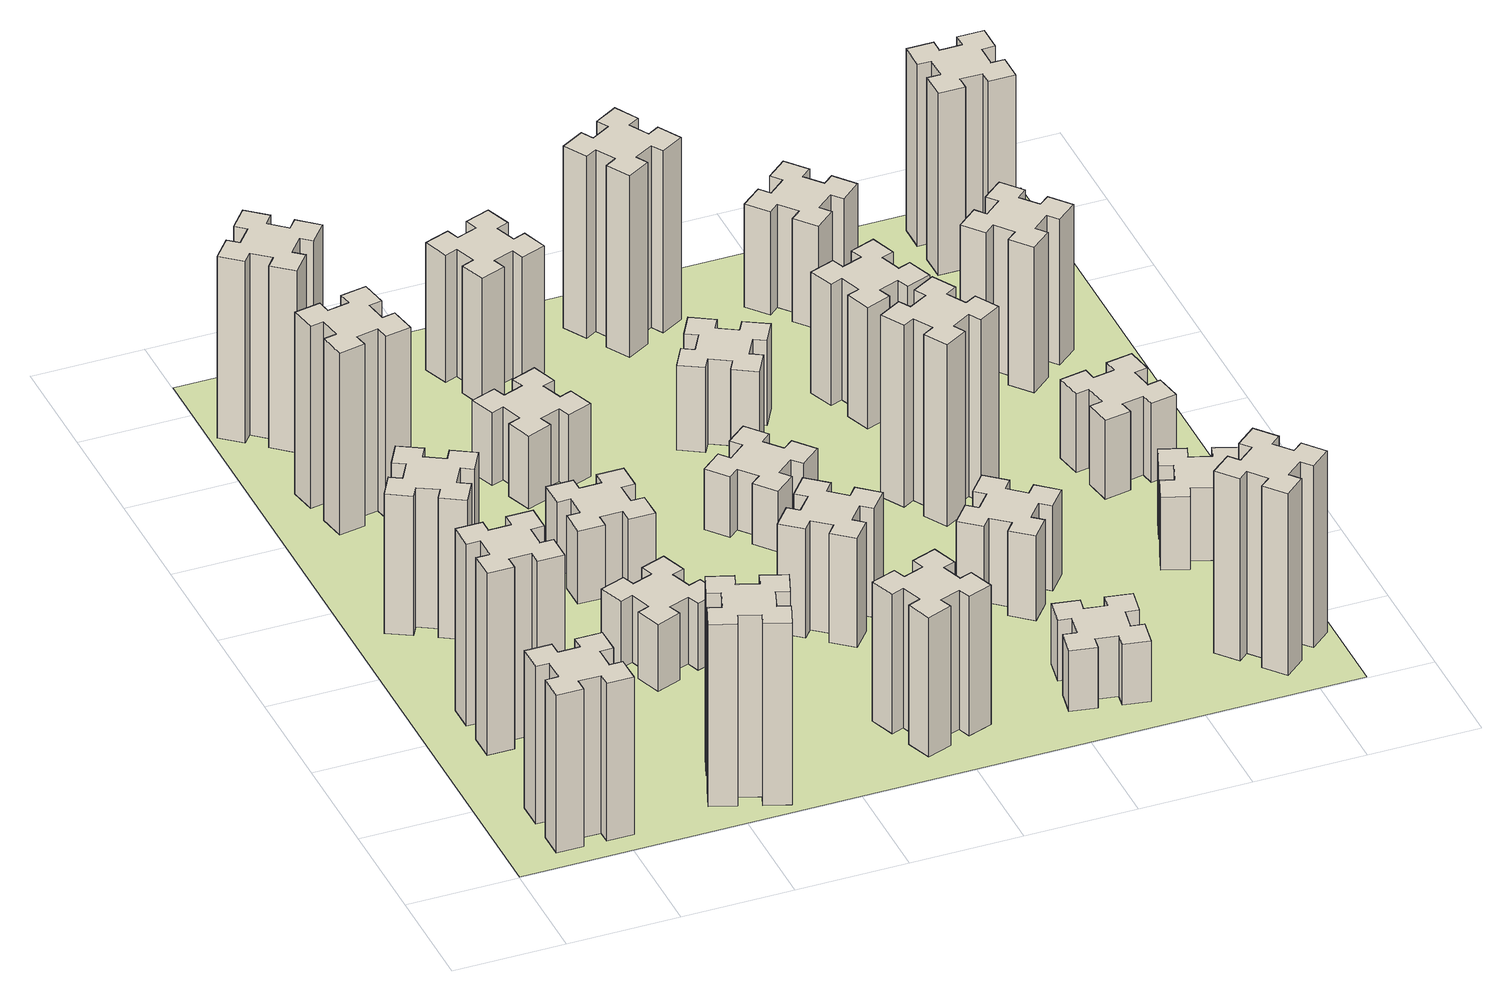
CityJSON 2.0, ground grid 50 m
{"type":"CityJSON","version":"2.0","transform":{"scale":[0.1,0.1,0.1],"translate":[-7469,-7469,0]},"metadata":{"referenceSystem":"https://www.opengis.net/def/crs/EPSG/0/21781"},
"CityObjects":{
"building1":{"type":"Building","attributes":{"class":"1000","function":"1000","usage":"1000","yearOfConstruction":2016,"roofType":"1000","measuredHeight":78,"storeysAboveGround":30,"storeysBelowGround":0},"geometry":[{"type":"Solid","lod":"1","boundaries":[[[[0,1,2,3,4,5,6,7,8,9,10,11,12,13,14,15,16,17,18,19]],[[17,16,20,21]],[[16,15,22,20]],[[15,14,23,22]],[[14,13,24,23]],[[13,12,25,24]],[[12,11,26,25]],[[11,10,27,26]],[[10,9,28,27]],[[9,8,29,28]],[[8,7,30,29]],[[7,6,31,30]],[[6,5,32,31]],[[5,4,33,32]],[[4,3,34,33]],[[3,2,35,34]],[[2,1,36,35]],[[1,0,37,36]],[[0,19,38,37]],[[19,18,39,38]],[[18,17,21,39]],[[24,25,26,27,28,29,30,31,32,33,34,35,36,37,38,39,21,20,22,23]]]]}]},
"building2":{"type":"Building","attributes":{"class":"1000","function":"1000","usage":"1000","yearOfConstruction":2016,"roofType":"1000","measuredHeight":90,"storeysAboveGround":30,"storeysBelowGround":0},"geometry":[{"type":"Solid","lod":"1","boundaries":[[[[40,41,42,43,44,45,46,47,48,49,50,51,52,53,54,55,56,57,58,59]],[[57,56,60,61]],[[56,55,62,60]],[[55,54,63,62]],[[54,53,64,63]],[[53,52,65,64]],[[52,51,66,65]],[[51,50,67,66]],[[50,49,68,67]],[[49,48,69,68]],[[48,47,70,69]],[[47,46,71,70]],[[46,45,72,71]],[[45,44,73,72]],[[44,43,74,73]],[[43,42,75,74]],[[42,41,76,75]],[[41,40,77,76]],[[40,59,78,77]],[[59,58,79,78]],[[58,57,61,79]],[[64,65,66,67,68,69,70,71,72,73,74,75,76,77,78,79,61,60,62,63]]]]}]},
"building3":{"type":"Building","attributes":{"class":"1000","function":"1000","usage":"1000","yearOfConstruction":2016,"roofType":"1000","measuredHeight":69,"storeysAboveGround":30,"storeysBelowGround":0},"geometry":[{"type":"Solid","lod":"1","boundaries":[[[[80,81,82,83,84,85,86,87,88,89,90,91,92,93,94,95,96,97,98,99]],[[97,96,100,101]],[[96,95,102,100]],[[95,94,103,102]],[[94,93,104,103]],[[93,92,105,104]],[[92,91,106,105]],[[91,90,107,106]],[[90,89,108,107]],[[89,88,109,108]],[[88,87,110,109]],[[87,86,111,110]],[[86,85,112,111]],[[85,84,113,112]],[[84,83,114,113]],[[83,82,115,114]],[[82,81,116,115]],[[81,80,117,116]],[[80,99,118,117]],[[99,98,119,118]],[[98,97,101,119]],[[104,105,106,107,108,109,110,111,112,113,114,115,116,117,118,119,101,100,102,103]]]]}]},
"building4":{"type":"Building","attributes":{"class":"1000","function":"1000","usage":"1000","yearOfConstruction":2016,"roofType":"1000","measuredHeight":90,"storeysAboveGround":30,"storeysBelowGround":0},"geometry":[{"type":"Solid","lod":"1","boundaries":[[[[120,121,122,123,124,125,126,127,128,129,130,131,132,133,134,135,136,137,138,139]],[[137,136,140,141]],[[136,135,142,140]],[[135,134,143,142]],[[134,133,144,143]],[[133,132,145,144]],[[132,131,146,145]],[[131,130,147,146]],[[130,129,148,147]],[[129,128,149,148]],[[128,127,150,149]],[[127,126,151,150]],[[126,125,152,151]],[[125,124,153,152]],[[124,123,154,153]],[[123,122,155,154]],[[122,121,156,155]],[[121,120,157,156]],[[120,139,158,157]],[[139,138,159,158]],[[138,137,141,159]],[[144,145,146,147,148,149,150,151,152,153,154,155,156,157,158,159,141,140,142,143]]]]}]},
"building5":{"type":"Building","attributes":{"class":"1000","function":"1000","usage":"1000","yearOfConstruction":2016,"roofType":"1000","measuredHeight":90,"storeysAboveGround":30,"storeysBelowGround":0},"geometry":[{"type":"Solid","lod":"1","boundaries":[[[[160,161,162,163,164,165,166,167,168,169,170,171,172,173,174,175,176,177,178,179]],[[177,176,180,181]],[[176,175,182,180]],[[175,174,183,182]],[[174,173,184,183]],[[173,172,185,184]],[[172,171,186,185]],[[171,170,187,186]],[[170,169,188,187]],[[169,168,189,188]],[[168,167,190,189]],[[167,166,191,190]],[[166,165,192,191]],[[165,164,193,192]],[[164,163,194,193]],[[163,162,195,194]],[[162,161,196,195]],[[161,160,197,196]],[[160,179,198,197]],[[179,178,199,198]],[[178,177,181,199]],[[184,185,186,187,188,189,190,191,192,193,194,195,196,197,198,199,181,180,182,183]]]]}]},
"building6":{"type":"Building","attributes":{"class":"1000","function":"1000","usage":"1000","yearOfConstruction":2016,"roofType":"1000","measuredHeight":90,"storeysAboveGround":30,"storeysBelowGround":0},"geometry":[{"type":"Solid","lod":"1","boundaries":[[[[200,201,202,203,204,205,206,207,208,209,210,211,212,213,214,215,216,217,218,219]],[[217,216,220,221]],[[216,215,222,220]],[[215,214,223,222]],[[214,213,224,223]],[[213,212,225,224]],[[212,211,226,225]],[[211,210,227,226]],[[210,209,228,227]],[[209,208,229,228]],[[208,207,230,229]],[[207,206,231,230]],[[206,205,232,231]],[[205,204,233,232]],[[204,203,234,233]],[[203,202,235,234]],[[202,201,236,235]],[[201,200,237,236]],[[200,219,238,237]],[[219,218,239,238]],[[218,217,221,239]],[[224,225,226,227,228,229,230,231,232,233,234,235,236,237,238,239,221,220,222,223]]]]}]},
"building7":{"type":"Building","attributes":{"class":"1000","function":"1000","usage":"1000","yearOfConstruction":2016,"roofType":"1000","measuredHeight":33,"storeysAboveGround":30,"storeysBelowGround":0},"geometry":[{"type":"Solid","lod":"1","boundaries":[[[[240,241,242,243,244,245,246,247,248,249,250,251,252,253,254,255,256,257,258,259]],[[257,256,260,261]],[[256,255,262,260]],[[255,254,263,262]],[[254,253,264,263]],[[253,252,265,264]],[[252,251,266,265]],[[251,250,267,266]],[[250,249,268,267]],[[249,248,269,268]],[[248,247,270,269]],[[247,246,271,270]],[[246,245,272,271]],[[245,244,273,272]],[[244,243,274,273]],[[243,242,275,274]],[[242,241,276,275]],[[241,240,277,276]],[[240,259,278,277]],[[259,258,279,278]],[[258,257,261,279]],[[264,265,266,267,268,269,270,271,272,273,274,275,276,277,278,279,261,260,262,263]]]]}]},
"building8":{"type":"Building","attributes":{"class":"1000","function":"1000","usage":"1000","yearOfConstruction":2016,"roofType":"1000","measuredHeight":36,"storeysAboveGround":30,"storeysBelowGround":0},"geometry":[{"type":"Solid","lod":"1","boundaries":[[[[280,281,282,283,284,285,286,287,288,289,290,291,292,293,294,295,296,297,298,299]],[[297,296,300,301]],[[296,295,302,300]],[[295,294,303,302]],[[294,293,304,303]],[[293,292,305,304]],[[292,291,306,305]],[[291,290,307,306]],[[290,289,308,307]],[[289,288,309,308]],[[288,287,310,309]],[[287,286,311,310]],[[286,285,312,311]],[[285,284,313,312]],[[284,283,314,313]],[[283,282,315,314]],[[282,281,316,315]],[[281,280,317,316]],[[280,299,318,317]],[[299,298,319,318]],[[298,297,301,319]],[[304,305,306,307,308,309,310,311,312,313,314,315,316,317,318,319,301,300,302,303]]]]}]},
"building9":{"type":"Building","attributes":{"class":"1000","function":"1000","usage":"1000","yearOfConstruction":2016,"roofType":"1000","measuredHeight":36,"storeysAboveGround":30,"storeysBelowGround":0},"geometry":[{"type":"Solid","lod":"1","boundaries":[[[[320,321,322,323,324,325,326,327,328,329,330,331,332,333,334,335,336,337,338,339]],[[337,336,340,341]],[[336,335,342,340]],[[335,334,343,342]],[[334,333,344,343]],[[333,332,345,344]],[[332,331,346,345]],[[331,330,347,346]],[[330,329,348,347]],[[329,328,349,348]],[[328,327,350,349]],[[327,326,351,350]],[[326,325,352,351]],[[325,324,353,352]],[[324,323,354,353]],[[323,322,355,354]],[[322,321,356,355]],[[321,320,357,356]],[[320,339,358,357]],[[339,338,359,358]],[[338,337,341,359]],[[344,345,346,347,348,349,350,351,352,353,354,355,356,357,358,359,341,340,342,343]]]]}]},
"building10":{"type":"Building","attributes":{"class":"1000","function":"1000","usage":"1000","yearOfConstruction":2016,"roofType":"1000","measuredHeight":69,"storeysAboveGround":30,"storeysBelowGround":0},"geometry":[{"type":"Solid","lod":"1","boundaries":[[[[360,361,362,363,364,365,366,367,368,369,370,371,372,373,374,375,376,377,378,379]],[[377,376,380,381]],[[376,375,382,380]],[[375,374,383,382]],[[374,373,384,383]],[[373,372,385,384]],[[372,371,386,385]],[[371,370,387,386]],[[370,369,388,387]],[[369,368,389,388]],[[368,367,390,389]],[[367,366,391,390]],[[366,365,392,391]],[[365,364,393,392]],[[364,363,394,393]],[[363,362,395,394]],[[362,361,396,395]],[[361,360,397,396]],[[360,379,398,397]],[[379,378,399,398]],[[378,377,381,399]],[[384,385,386,387,388,389,390,391,392,393,394,395,396,397,398,399,381,380,382,383]]]]}]},
"building11":{"type":"Building","attributes":{"class":"1000","function":"1000","usage":"1000","yearOfConstruction":2016,"roofType":"1000","measuredHeight":63,"storeysAboveGround":30,"storeysBelowGround":0},"geometry":[{"type":"Solid","lod":"1","boundaries":[[[[400,401,402,403,404,405,406,407,408,409,410,411,412,413,414,415,416,417,418,419]],[[417,416,420,421]],[[416,415,422,420]],[[415,414,423,422]],[[414,413,424,423]],[[413,412,425,424]],[[412,411,426,425]],[[411,410,427,426]],[[410,409,428,427]],[[409,408,429,428]],[[408,407,430,429]],[[407,406,431,430]],[[406,405,432,431]],[[405,404,433,432]],[[404,403,434,433]],[[403,402,435,434]],[[402,401,436,435]],[[401,400,437,436]],[[400,419,438,437]],[[419,418,439,438]],[[418,417,421,439]],[[424,425,426,427,428,429,430,431,432,433,434,435,436,437,438,439,421,420,422,423]]]]}]},
"building12":{"type":"Building","attributes":{"class":"1000","function":"1000","usage":"1000","yearOfConstruction":2016,"roofType":"1000","measuredHeight":54,"storeysAboveGround":30,"storeysBelowGround":0},"geometry":[{"type":"Solid","lod":"1","boundaries":[[[[440,441,442,443,444,445,446,447,448,449,450,451,452,453,454,455,456,457,458,459]],[[457,456,460,461]],[[456,455,462,460]],[[455,454,463,462]],[[454,453,464,463]],[[453,452,465,464]],[[452,451,466,465]],[[451,450,467,466]],[[450,449,468,467]],[[449,448,469,468]],[[448,447,470,469]],[[447,446,471,470]],[[446,445,472,471]],[[445,444,473,472]],[[444,443,474,473]],[[443,442,475,474]],[[442,441,476,475]],[[441,440,477,476]],[[440,459,478,477]],[[459,458,479,478]],[[458,457,461,479]],[[464,465,466,467,468,469,470,471,472,473,474,475,476,477,478,479,461,460,462,463]]]]}]},
"building13":{"type":"Building","attributes":{"class":"1000","function":"1000","usage":"1000","yearOfConstruction":2016,"roofType":"1000","measuredHeight":30,"storeysAboveGround":30,"storeysBelowGround":0},"geometry":[{"type":"Solid","lod":"1","boundaries":[[[[480,481,482,483,484,485,486,487,488,489,490,491,492,493,494,495,496,497,498,499]],[[497,496,500,501]],[[496,495,502,500]],[[495,494,503,502]],[[494,493,504,503]],[[493,492,505,504]],[[492,491,506,505]],[[491,490,507,506]],[[490,489,508,507]],[[489,488,509,508]],[[488,487,510,509]],[[487,486,511,510]],[[486,485,512,511]],[[485,484,513,512]],[[484,483,514,513]],[[483,482,515,514]],[[482,481,516,515]],[[481,480,517,516]],[[480,499,518,517]],[[499,498,519,518]],[[498,497,501,519]],[[504,505,506,507,508,509,510,511,512,513,514,515,516,517,518,519,501,500,502,503]]]]}]},
"building14":{"type":"Building","attributes":{"class":"1000","function":"1000","usage":"1000","yearOfConstruction":2016,"roofType":"1000","measuredHeight":42,"storeysAboveGround":30,"storeysBelowGround":0},"geometry":[{"type":"Solid","lod":"1","boundaries":[[[[520,521,522,523,524,525,526,527,528,529,530,531,532,533,534,535,536,537,538,539]],[[537,536,540,541]],[[536,535,542,540]],[[535,534,543,542]],[[534,533,544,543]],[[533,532,545,544]],[[532,531,546,545]],[[531,530,547,546]],[[530,529,548,547]],[[529,528,549,548]],[[528,527,550,549]],[[527,526,551,550]],[[526,525,552,551]],[[525,524,553,552]],[[524,523,554,553]],[[523,522,555,554]],[[522,521,556,555]],[[521,520,557,556]],[[520,539,558,557]],[[539,538,559,558]],[[538,537,541,559]],[[544,545,546,547,548,549,550,551,552,553,554,555,556,557,558,559,541,540,542,543]]]]}]},
"building15":{"type":"Building","attributes":{"class":"1000","function":"1000","usage":"1000","yearOfConstruction":2016,"roofType":"1000","measuredHeight":30,"storeysAboveGround":30,"storeysBelowGround":0},"geometry":[{"type":"Solid","lod":"1","boundaries":[[[[560,561,562,563,564,565,566,567,568,569,570,571,572,573,574,575,576,577,578,579]],[[577,576,580,581]],[[576,575,582,580]],[[575,574,583,582]],[[574,573,584,583]],[[573,572,585,584]],[[572,571,586,585]],[[571,570,587,586]],[[570,569,588,587]],[[569,568,589,588]],[[568,567,590,589]],[[567,566,591,590]],[[566,565,592,591]],[[565,564,593,592]],[[564,563,594,593]],[[563,562,595,594]],[[562,561,596,595]],[[561,560,597,596]],[[560,579,598,597]],[[579,578,599,598]],[[578,577,581,599]],[[584,585,586,587,588,589,590,591,592,593,594,595,596,597,598,599,581,580,582,583]]]]}]},
"building16":{"type":"Building","attributes":{"class":"1000","function":"1000","usage":"1000","yearOfConstruction":2016,"roofType":"1000","measuredHeight":90,"storeysAboveGround":30,"storeysBelowGround":0},"geometry":[{"type":"Solid","lod":"1","boundaries":[[[[600,601,602,603,604,605,606,607,608,609,610,611,612,613,614,615,616,617,618,619]],[[617,616,620,621]],[[616,615,622,620]],[[615,614,623,622]],[[614,613,624,623]],[[613,612,625,624]],[[612,611,626,625]],[[611,610,627,626]],[[610,609,628,627]],[[609,608,629,628]],[[608,607,630,629]],[[607,606,631,630]],[[606,605,632,631]],[[605,604,633,632]],[[604,603,634,633]],[[603,602,635,634]],[[602,601,636,635]],[[601,600,637,636]],[[600,619,638,637]],[[619,618,639,638]],[[618,617,621,639]],[[624,625,626,627,628,629,630,631,632,633,634,635,636,637,638,639,621,620,622,623]]]]}]},
"building17":{"type":"Building","attributes":{"class":"1000","function":"1000","usage":"1000","yearOfConstruction":2016,"roofType":"1000","measuredHeight":42,"storeysAboveGround":30,"storeysBelowGround":0},"geometry":[{"type":"Solid","lod":"1","boundaries":[[[[640,641,642,643,644,645,646,647,648,649,650,651,652,653,654,655,656,657,658,659]],[[657,656,660,661]],[[656,655,662,660]],[[655,654,663,662]],[[654,653,664,663]],[[653,652,665,664]],[[652,651,666,665]],[[651,650,667,666]],[[650,649,668,667]],[[649,648,669,668]],[[648,647,670,669]],[[647,646,671,670]],[[646,645,672,671]],[[645,644,673,672]],[[644,643,674,673]],[[643,642,675,674]],[[642,641,676,675]],[[641,640,677,676]],[[640,659,678,677]],[[659,658,679,678]],[[658,657,661,679]],[[664,665,666,667,668,669,670,671,672,673,674,675,676,677,678,679,661,660,662,663]]]]}]},
"building18":{"type":"Building","attributes":{"class":"1000","function":"1000","usage":"1000","yearOfConstruction":2016,"roofType":"1000","measuredHeight":90,"storeysAboveGround":30,"storeysBelowGround":0},"geometry":[{"type":"Solid","lod":"1","boundaries":[[[[680,681,682,683,684,685,686,687,688,689,690,691,692,693,694,695,696,697,698,699]],[[697,696,700,701]],[[696,695,702,700]],[[695,694,703,702]],[[694,693,704,703]],[[693,692,705,704]],[[692,691,706,705]],[[691,690,707,706]],[[690,689,708,707]],[[689,688,709,708]],[[688,687,710,709]],[[687,686,711,710]],[[686,685,712,711]],[[685,684,713,712]],[[684,683,714,713]],[[683,682,715,714]],[[682,681,716,715]],[[681,680,717,716]],[[680,699,718,717]],[[699,698,719,718]],[[698,697,701,719]],[[704,705,706,707,708,709,710,711,712,713,714,715,716,717,718,719,701,700,702,703]]]]}]},
"building19":{"type":"Building","attributes":{"class":"1000","function":"1000","usage":"1000","yearOfConstruction":2016,"roofType":"1000","measuredHeight":60,"storeysAboveGround":30,"storeysBelowGround":0},"geometry":[{"type":"Solid","lod":"1","boundaries":[[[[720,721,722,723,724,725,726,727,728,729,730,731,732,733,734,735,736,737,738,739]],[[737,736,740,741]],[[736,735,742,740]],[[735,734,743,742]],[[734,733,744,743]],[[733,732,745,744]],[[732,731,746,745]],[[731,730,747,746]],[[730,729,748,747]],[[729,728,749,748]],[[728,727,750,749]],[[727,726,751,750]],[[726,725,752,751]],[[725,724,753,752]],[[724,723,754,753]],[[723,722,755,754]],[[722,721,756,755]],[[721,720,757,756]],[[720,739,758,757]],[[739,738,759,758]],[[738,737,741,759]],[[744,745,746,747,748,749,750,751,752,753,754,755,756,757,758,759,741,740,742,743]]]]}]},
"building20":{"type":"Building","attributes":{"class":"1000","function":"1000","usage":"1000","yearOfConstruction":2016,"roofType":"1000","measuredHeight":90,"storeysAboveGround":30,"storeysBelowGround":0},"geometry":[{"type":"Solid","lod":"1","boundaries":[[[[760,761,762,763,764,765,766,767,768,769,770,771,772,773,774,775,776,777,778,779]],[[777,776,780,781]],[[776,775,782,780]],[[775,774,783,782]],[[774,773,784,783]],[[773,772,785,784]],[[772,771,786,785]],[[771,770,787,786]],[[770,769,788,787]],[[769,768,789,788]],[[768,767,790,789]],[[767,766,791,790]],[[766,765,792,791]],[[765,764,793,792]],[[764,763,794,793]],[[763,762,795,794]],[[762,761,796,795]],[[761,760,797,796]],[[760,779,798,797]],[[779,778,799,798]],[[778,777,781,799]],[[784,785,786,787,788,789,790,791,792,793,794,795,796,797,798,799,781,780,782,783]]]]}]},
"building21":{"type":"Building","attributes":{"class":"1000","function":"1000","usage":"1000","yearOfConstruction":2016,"roofType":"1000","measuredHeight":51,"storeysAboveGround":30,"storeysBelowGround":0},"geometry":[{"type":"Solid","lod":"1","boundaries":[[[[800,801,802,803,804,805,806,807,808,809,810,811,812,813,814,815,816,817,818,819]],[[817,816,820,821]],[[816,815,822,820]],[[815,814,823,822]],[[814,813,824,823]],[[813,812,825,824]],[[812,811,826,825]],[[811,810,827,826]],[[810,809,828,827]],[[809,808,829,828]],[[808,807,830,829]],[[807,806,831,830]],[[806,805,832,831]],[[805,804,833,832]],[[804,803,834,833]],[[803,802,835,834]],[[802,801,836,835]],[[801,800,837,836]],[[800,819,838,837]],[[819,818,839,838]],[[818,817,821,839]],[[824,825,826,827,828,829,830,831,832,833,834,835,836,837,838,839,821,820,822,823]]]]}]},
"building22":{"type":"Building","attributes":{"class":"1000","function":"1000","usage":"1000","yearOfConstruction":2016,"roofType":"1000","measuredHeight":36,"storeysAboveGround":30,"storeysBelowGround":0},"geometry":[{"type":"Solid","lod":"1","boundaries":[[[[840,841,842,843,844,845,846,847,848,849,850,851,852,853,854,855,856,857,858,859]],[[857,856,860,861]],[[856,855,862,860]],[[855,854,863,862]],[[854,853,864,863]],[[853,852,865,864]],[[852,851,866,865]],[[851,850,867,866]],[[850,849,868,867]],[[849,848,869,868]],[[848,847,870,869]],[[847,846,871,870]],[[846,845,872,871]],[[845,844,873,872]],[[844,843,874,873]],[[843,842,875,874]],[[842,841,876,875]],[[841,840,877,876]],[[840,859,878,877]],[[859,858,879,878]],[[858,857,861,879]],[[864,865,866,867,868,869,870,871,872,873,874,875,876,877,878,879,861,860,862,863]]]]}]},
"building23":{"type":"Building","attributes":{"class":"1000","function":"1000","usage":"1000","yearOfConstruction":2016,"roofType":"1000","measuredHeight":39,"storeysAboveGround":30,"storeysBelowGround":0},"geometry":[{"type":"Solid","lod":"1","boundaries":[[[[880,881,882,883,884,885,886,887,888,889,890,891,892,893,894,895,896,897,898,899]],[[897,896,900,901]],[[896,895,902,900]],[[895,894,903,902]],[[894,893,904,903]],[[893,892,905,904]],[[892,891,906,905]],[[891,890,907,906]],[[890,889,908,907]],[[889,888,909,908]],[[888,887,910,909]],[[887,886,911,910]],[[886,885,912,911]],[[885,884,913,912]],[[884,883,914,913]],[[883,882,915,914]],[[882,881,916,915]],[[881,880,917,916]],[[880,899,918,917]],[[899,898,919,918]],[[898,897,901,919]],[[904,905,906,907,908,909,910,911,912,913,914,915,916,917,918,919,901,900,902,903]]]]}]},
"building24":{"type":"Building","attributes":{"class":"1000","function":"1000","usage":"1000","yearOfConstruction":2016,"roofType":"1000","measuredHeight":72,"storeysAboveGround":30,"storeysBelowGround":0},"geometry":[{"type":"Solid","lod":"1","boundaries":[[[[920,921,922,923,924,925,926,927,928,929,930,931,932,933,934,935,936,937,938,939]],[[937,936,940,941]],[[936,935,942,940]],[[935,934,943,942]],[[934,933,944,943]],[[933,932,945,944]],[[932,931,946,945]],[[931,930,947,946]],[[930,929,948,947]],[[929,928,949,948]],[[928,927,950,949]],[[927,926,951,950]],[[926,925,952,951]],[[925,924,953,952]],[[924,923,954,953]],[[923,922,955,954]],[[922,921,956,955]],[[921,920,957,956]],[[920,939,958,957]],[[939,938,959,958]],[[938,937,941,959]],[[944,945,946,947,948,949,950,951,952,953,954,955,956,957,958,959,941,940,942,943]]]]}]},
"building25":{"type":"Building","attributes":{"class":"1000","function":"1000","usage":"1000","yearOfConstruction":2016,"roofType":"1000","measuredHeight":90,"storeysAboveGround":30,"storeysBelowGround":0},"geometry":[{"type":"Solid","lod":"1","boundaries":[[[[960,961,962,963,964,965,966,967,968,969,970,971,972,973,974,975,976,977,978,979]],[[977,976,980,981]],[[976,975,982,980]],[[975,974,983,982]],[[974,973,984,983]],[[973,972,985,984]],[[972,971,986,985]],[[971,970,987,986]],[[970,969,988,987]],[[969,968,989,988]],[[968,967,990,989]],[[967,966,991,990]],[[966,965,992,991]],[[965,964,993,992]],[[964,963,994,993]],[[963,962,995,994]],[[962,961,996,995]],[[961,960,997,996]],[[960,979,998,997]],[[979,978,999,998]],[[978,977,981,999]],[[984,985,986,987,988,989,990,991,992,993,994,995,996,997,998,999,981,980,982,983]]]]}]},
"landuse1":{"type":"LandUse","attributes":{"name":"plot1","function":"1010"},"geometry":[{"type":"MultiSurface","lod":"1","boundaries":[[[1000,1001,1002,1003]]]}]}
},
"vertices":[
[265,325,0],[265,225,0],[205,225,0],[205,105,0],[325,105,0],[325,165,0],[425,165,0],[425,105,0],[545,105,0],[545,225,0],[485,225,0],[485,325,0],[545,325,0],[545,445,0],[425,445,0],[425,385,0],[325,385,0],[325,445,0],[205,445,0],[205,325,0],[325,385,780],[325,445,780],[425,385,780],[425,445,780],[545,445,780],[545,325,780],[485,325,780],[485,225,780],[545,225,780],[545,105,780],[425,105,780],[425,165,780],[325,165,780],[325,105,780],[205,105,780],[205,225,780],[265,225,780],[265,325,780],[205,325,780],[205,445,780],
[265,1065,0],[265,965,0],[205,965,0],[205,845,0],[325,845,0],[325,905,0],[425,905,0],[425,845,0],[545,845,0],[545,965,0],[485,965,0],[485,1065,0],[545,1065,0],[545,1185,0],[425,1185,0],[425,1125,0],[325,1125,0],[325,1185,0],[205,1185,0],[205,1065,0],[325,1125,900],[325,1185,900],[425,1125,900],[425,1185,900],[545,1185,900],[545,1065,900],[485,1065,900],[485,965,900],[545,965,900],[545,845,900],[425,845,900],[425,905,900],[325,905,900],[325,845,900],[205,845,900],[205,965,900],[265,965,900],[265,1065,900],[205,1065,900],[205,1185,900],
[474,1926,0],[387,1976,0],[417,2028,0],[313,2088,0],[253,1984,0],[305,1954,0],[255,1867,0],[203,1897,0],[143,1793,0],[247,1733,0],[277,1785,0],[364,1735,0],[334,1683,0],[438,1623,0],[498,1727,0],[446,1757,0],[496,1844,0],[548,1814,0],[608,1918,0],[504,1978,0],[496,1844,690],[548,1814,690],[446,1757,690],[498,1727,690],[438,1623,690],[334,1683,690],[364,1735,690],[277,1785,690],[247,1733,690],[143,1793,690],[203,1897,690],[255,1867,690],[305,1954,690],[253,1984,690],[313,2088,690],[417,2028,690],[387,1976,690],[474,1926,690],[504,1978,690],[608,1918,690],
[405,2812,0],[307,2795,0],[297,2854,0],[178,2833,0],[199,2715,0],[258,2725,0],[276,2627,0],[217,2617,0],[237,2498,0],[356,2519,0],[345,2578,0],[444,2596,0],[454,2537,0],[572,2557,0],[551,2676,0],[492,2665,0],[475,2764,0],[534,2774,0],[513,2892,0],[395,2871,0],[475,2764,900],[534,2774,900],[492,2665,900],[551,2676,900],[572,2557,900],[454,2537,900],[444,2596,900],[345,2578,900],[356,2519,900],[237,2498,900],[217,2617,900],[276,2627,900],[258,2725,900],[199,2715,900],[178,2833,900],[297,2854,900],[307,2795,900],[405,2812,900],[395,2871,900],[513,2892,900],
[1029,360,0],[995,266,0],[939,287,0],[897,174,0],[1010,133,0],[1031,189,0],[1125,155,0],[1104,99,0],[1217,57,0],[1258,170,0],[1202,191,0],[1236,285,0],[1292,264,0],[1333,377,0],[1220,418,0],[1200,362,0],[1106,396,0],[1127,452,0],[1014,493,0],[973,380,0],[1106,396,900],[1127,452,900],[1200,362,900],[1220,418,900],[1333,377,900],[1292,264,900],[1236,285,900],[1202,191,900],[1258,170,900],[1217,57,900],[1104,99,900],[1125,155,900],[1031,189,900],[1010,133,900],[897,174,900],[939,287,900],[995,266,900],[1029,360,900],[973,380,900],[1014,493,900],
[384,3387,0],[308,3452,0],[346,3498,0],[254,3575,0],[177,3483,0],[223,3444,0],[159,3368,0],[113,3406,0],[36,3314,0],[128,3237,0],[166,3283,0],[243,3219,0],[204,3173,0],[296,3096,0],[373,3188,0],[327,3226,0],[392,3303,0],[438,3264,0],[515,3356,0],[423,3433,0],[392,3303,900],[438,3264,900],[327,3226,900],[373,3188,900],[296,3096,900],[204,3173,900],[243,3219,900],[166,3283,900],[128,3237,900],[36,3314,900],[113,3406,900],[159,3368,900],[223,3444,900],[177,3483,900],[254,3575,900],[346,3498,900],[308,3452,900],[384,3387,900],[423,3433,900],[515,3356,900],
[1125,1336,0],[1031,1302,0],[1010,1358,0],[897,1317,0],[939,1204,0],[995,1225,0],[1029,1131,0],[973,1110,0],[1014,997,0],[1127,1039,0],[1106,1095,0],[1200,1129,0],[1220,1073,0],[1333,1114,0],[1292,1227,0],[1236,1206,0],[1202,1300,0],[1258,1320,0],[1217,1433,0],[1104,1392,0],[1202,1300,330],[1258,1320,330],[1236,1206,330],[1292,1227,330],[1333,1114,330],[1220,1073,330],[1200,1129,330],[1106,1095,330],[1127,1039,330],[1014,997,330],[973,1110,330],[1029,1131,330],[995,1225,330],[939,1204,330],[897,1317,330],[1010,1358,330],[1031,1302,330],[1125,1336,330],[1104,1392,330],[1217,1433,330],
[1165,1965,0],[1065,1965,0],[1065,2025,0],[945,2025,0],[945,1905,0],[1005,1905,0],[1005,1805,0],[945,1805,0],[945,1685,0],[1065,1685,0],[1065,1745,0],[1165,1745,0],[1165,1685,0],[1285,1685,0],[1285,1805,0],[1225,1805,0],[1225,1905,0],[1285,1905,0],[1285,2025,0],[1165,2025,0],[1225,1905,360],[1285,1905,360],[1225,1805,360],[1285,1805,360],[1285,1685,360],[1165,1685,360],[1165,1745,360],[1065,1745,360],[1065,1685,360],[945,1685,360],[945,1805,360],[1005,1805,360],[1005,1905,360],[945,1905,360],[945,2025,360],[1065,2025,360],[1065,1965,360],[1165,1965,360],[1165,2025,360],[1285,2025,360],
[1125,2716,0],[1031,2682,0],[1010,2738,0],[897,2697,0],[939,2584,0],[995,2605,0],[1029,2511,0],[973,2490,0],[1014,2377,0],[1127,2419,0],[1106,2475,0],[1200,2509,0],[1220,2453,0],[1333,2494,0],[1292,2607,0],[1236,2586,0],[1202,2680,0],[1258,2700,0],[1217,2813,0],[1104,2772,0],[1202,2680,360],[1258,2700,360],[1236,2586,360],[1292,2607,360],[1333,2494,360],[1220,2453,360],[1200,2509,360],[1106,2475,360],[1127,2419,360],[1014,2377,360],[973,2490,360],[1029,2511,360],[995,2605,360],[939,2584,360],[897,2697,360],[1010,2738,360],[1031,2682,360],[1125,2716,360],[1104,2772,360],[1217,2813,360],
[1965,496,0],[1871,462,0],[1850,518,0],[1737,477,0],[1779,364,0],[1835,385,0],[1869,291,0],[1813,270,0],[1854,157,0],[1967,199,0],[1946,255,0],[2040,289,0],[2060,233,0],[2173,274,0],[2132,387,0],[2076,366,0],[2042,460,0],[2098,480,0],[2057,593,0],[1944,552,0],[2042,460,690],[2098,480,690],[2076,366,690],[2132,387,690],[2173,274,690],[2060,233,690],[2040,289,690],[1946,255,690],[1967,199,690],[1854,157,690],[1813,270,690],[1869,291,690],[1835,385,690],[1779,364,690],[1737,477,690],[1850,518,690],[1871,462,690],[1965,496,690],[1944,552,690],[2057,593,690],
[1225,3456,0],[1131,3422,0],[1110,3478,0],[997,3437,0],[1039,3324,0],[1095,3345,0],[1129,3251,0],[1073,3230,0],[1114,3117,0],[1227,3159,0],[1206,3215,0],[1300,3249,0],[1320,3193,0],[1433,3234,0],[1392,3347,0],[1336,3326,0],[1302,3420,0],[1358,3440,0],[1317,3553,0],[1204,3512,0],[1302,3420,630],[1358,3440,630],[1336,3326,630],[1392,3347,630],[1433,3234,630],[1320,3193,630],[1300,3249,630],[1206,3215,630],[1227,3159,630],[1114,3117,630],[1073,3230,630],[1129,3251,630],[1095,3345,630],[1039,3324,630],[997,3437,630],[1110,3478,630],[1131,3422,630],[1225,3456,630],[1204,3512,630],[1317,3553,630],
[1746,1163,0],[1823,1099,0],[1784,1053,0],[1876,976,0],[1953,1068,0],[1907,1106,0],[1972,1183,0],[2018,1144,0],[2095,1236,0],[2003,1313,0],[1964,1267,0],[1888,1332,0],[1926,1378,0],[1834,1455,0],[1757,1363,0],[1803,1324,0],[1739,1248,0],[1693,1286,0],[1616,1194,0],[1708,1117,0],[1739,1248,540],[1693,1286,540],[1803,1324,540],[1757,1363,540],[1834,1455,540],[1926,1378,540],[1888,1332,540],[1964,1267,540],[2003,1313,540],[2095,1236,540],[2018,1144,540],[1972,1183,540],[1907,1106,540],[1953,1068,540],[1876,976,540],[1784,1053,540],[1823,1099,540],[1746,1163,540],[1708,1117,540],[1616,1194,540],
[1972,1988,0],[1907,2064,0],[1953,2103,0],[1876,2195,0],[1784,2118,0],[1823,2072,0],[1746,2007,0],[1708,2053,0],[1616,1976,0],[1693,1884,0],[1739,1923,0],[1803,1846,0],[1757,1808,0],[1834,1716,0],[1926,1793,0],[1888,1839,0],[1964,1903,0],[2003,1857,0],[2095,1934,0],[2018,2026,0],[1964,1903,300],[2003,1857,300],[1888,1839,300],[1926,1793,300],[1834,1716,300],[1757,1808,300],[1803,1846,300],[1739,1923,300],[1693,1884,300],[1616,1976,300],[1708,2053,300],[1746,2007,300],[1823,2072,300],[1784,2118,300],[1876,2195,300],[1953,2103,300],[1907,2064,300],[1972,1988,300],[2018,2026,300],[2095,1934,300],
[2026,2497,0],[2076,2584,0],[2128,2554,0],[2188,2658,0],[2084,2718,0],[2054,2666,0],[1967,2716,0],[1997,2768,0],[1893,2828,0],[1833,2724,0],[1885,2694,0],[1835,2607,0],[1783,2637,0],[1723,2533,0],[1827,2473,0],[1857,2525,0],[1944,2475,0],[1914,2423,0],[2018,2363,0],[2078,2467,0],[1944,2475,420],[1914,2423,420],[1857,2525,420],[1827,2473,420],[1723,2533,420],[1783,2637,420],[1835,2607,420],[1885,2694,420],[1833,2724,420],[1893,2828,420],[1997,2768,420],[1967,2716,420],[2054,2666,420],[2084,2718,420],[2188,2658,420],[2128,2554,420],[2076,2584,420],[2026,2497,420],[2078,2467,420],[2018,2363,420],
[2596,444,0],[2578,345,0],[2519,356,0],[2498,237,0],[2617,217,0],[2627,276,0],[2725,258,0],[2715,199,0],[2833,178,0],[2854,297,0],[2795,307,0],[2812,405,0],[2871,395,0],[2892,513,0],[2774,534,0],[2764,475,0],[2665,492,0],[2676,551,0],[2557,572,0],[2537,454,0],[2665,492,300],[2676,551,300],[2764,475,300],[2774,534,300],[2892,513,300],[2871,395,300],[2812,405,300],[2795,307,300],[2854,297,300],[2833,178,300],[2715,199,300],[2725,258,300],[2627,276,300],[2617,217,300],[2498,237,300],[2519,356,300],[2578,345,300],[2596,444,300],[2537,454,300],[2557,572,300],
[1844,3556,0],[1757,3506,0],[1727,3558,0],[1623,3498,0],[1683,3394,0],[1735,3424,0],[1785,3337,0],[1733,3307,0],[1793,3203,0],[1897,3263,0],[1867,3315,0],[1954,3365,0],[1984,3313,0],[2088,3373,0],[2028,3477,0],[1976,3447,0],[1926,3534,0],[1978,3564,0],[1918,3668,0],[1814,3608,0],[1926,3534,900],[1978,3564,900],[1976,3447,900],[2028,3477,900],[2088,3373,900],[1984,3313,900],[1954,3365,900],[1867,3315,900],[1897,3263,900],[1793,3203,900],[1733,3307,900],[1785,3337,900],[1735,3424,900],[1683,3394,900],[1623,3498,900],[1727,3558,900],[1757,3506,900],[1844,3556,900],[1814,3608,900],[1918,3668,900],
[2647,1006,0],[2712,1083,0],[2758,1044,0],[2835,1136,0],[2743,1213,0],[2704,1167,0],[2628,1232,0],[2666,1278,0],[2574,1355,0],[2497,1263,0],[2543,1224,0],[2479,1148,0],[2433,1186,0],[2356,1094,0],[2448,1017,0],[2486,1063,0],[2563,999,0],[2524,953,0],[2616,876,0],[2693,968,0],[2563,999,420],[2524,953,420],[2486,1063,420],[2448,1017,420],[2356,1094,420],[2433,1186,420],[2479,1148,420],[2543,1224,420],[2497,1263,420],[2574,1355,420],[2666,1278,420],[2628,1232,420],[2704,1167,420],[2743,1213,420],[2835,1136,420],[2758,1044,420],[2712,1083,420],[2647,1006,420],[2693,968,420],[2616,876,420],
[2716,1867,0],[2666,1954,0],[2718,1984,0],[2658,2088,0],[2554,2028,0],[2584,1976,0],[2497,1926,0],[2467,1978,0],[2363,1918,0],[2423,1814,0],[2475,1844,0],[2525,1757,0],[2473,1727,0],[2533,1623,0],[2637,1683,0],[2607,1735,0],[2694,1785,0],[2724,1733,0],[2828,1793,0],[2768,1897,0],[2694,1785,900],[2724,1733,900],[2607,1735,900],[2637,1683,900],[2533,1623,900],[2473,1727,900],[2525,1757,900],[2475,1844,900],[2423,1814,900],[2363,1918,900],[2467,1978,900],[2497,1926,900],[2584,1976,900],[2554,2028,900],[2658,2088,900],[2718,1984,900],[2666,1954,900],[2716,1867,900],[2768,1897,900],[2828,1793,900],
[2586,2475,0],[2680,2509,0],[2700,2453,0],[2813,2494,0],[2772,2607,0],[2716,2586,0],[2682,2680,0],[2738,2700,0],[2697,2813,0],[2584,2772,0],[2605,2716,0],[2511,2682,0],[2490,2738,0],[2377,2697,0],[2419,2584,0],[2475,2605,0],[2509,2511,0],[2453,2490,0],[2494,2377,0],[2607,2419,0],[2509,2511,600],[2453,2490,600],[2475,2605,600],[2419,2584,600],[2377,2697,600],[2490,2738,600],[2511,2682,600],[2605,2716,600],[2584,2772,600],[2697,2813,600],[2738,2700,600],[2682,2680,600],[2716,2586,600],[2772,2607,600],[2813,2494,600],[2700,2453,600],[2680,2509,600],[2586,2475,600],[2607,2419,600],[2494,2377,600],
[3468,259,0],[3544,323,0],[3583,277,0],[3675,354,0],[3598,446,0],[3552,408,0],[3487,484,0],[3533,523,0],[3456,615,0],[3364,538,0],[3403,492,0],[3326,427,0],[3288,473,0],[3196,396,0],[3273,304,0],[3319,343,0],[3383,266,0],[3337,228,0],[3414,136,0],[3506,213,0],[3383,266,900],[3337,228,900],[3319,343,900],[3273,304,900],[3196,396,900],[3288,473,900],[3326,427,900],[3403,492,900],[3364,538,900],[3456,615,900],[3533,523,900],[3487,484,900],[3552,408,900],[3598,446,900],[3675,354,900],[3583,277,900],[3544,323,900],[3468,259,900],[3506,213,900],[3414,136,900],
[2712,3368,0],[2647,3444,0],[2693,3483,0],[2616,3575,0],[2524,3498,0],[2563,3452,0],[2486,3387,0],[2448,3433,0],[2356,3356,0],[2433,3264,0],[2479,3303,0],[2543,3226,0],[2497,3188,0],[2574,3096,0],[2666,3173,0],[2628,3219,0],[2704,3283,0],[2743,3237,0],[2835,3314,0],[2758,3406,0],[2704,3283,510],[2743,3237,510],[2628,3219,510],[2666,3173,510],[2574,3096,510],[2497,3188,510],[2543,3226,510],[2479,3303,510],[2433,3264,510],[2356,3356,510],[2448,3433,510],[2486,3387,510],[2563,3452,510],[2524,3498,510],[2616,3575,510],[2693,3483,510],[2647,3444,510],[2712,3368,510],[2758,3406,510],[2835,3314,510],
[3351,1029,0],[3445,995,0],[3424,939,0],[3537,897,0],[3578,1010,0],[3522,1031,0],[3556,1125,0],[3612,1104,0],[3653,1217,0],[3540,1258,0],[3520,1202,0],[3426,1236,0],[3447,1292,0],[3334,1333,0],[3293,1220,0],[3349,1200,0],[3315,1106,0],[3259,1127,0],[3217,1014,0],[3330,973,0],[3315,1106,360],[3259,1127,360],[3349,1200,360],[3293,1220,360],[3334,1333,360],[3447,1292,360],[3426,1236,360],[3520,1202,360],[3540,1258,360],[3653,1217,360],[3612,1104,360],[3556,1125,360],[3522,1031,360],[3578,1010,360],[3537,897,360],[3424,939,360],[3445,995,360],[3351,1029,360],[3330,973,360],[3217,1014,360],
[3365,1872,0],[3267,1855,0],[3257,1914,0],[3138,1893,0],[3159,1775,0],[3218,1785,0],[3236,1687,0],[3177,1677,0],[3197,1558,0],[3316,1579,0],[3305,1638,0],[3404,1656,0],[3414,1597,0],[3532,1617,0],[3511,1736,0],[3452,1725,0],[3435,1824,0],[3494,1834,0],[3473,1952,0],[3355,1931,0],[3435,1824,390],[3494,1834,390],[3452,1725,390],[3511,1736,390],[3532,1617,390],[3414,1597,390],[3404,1656,390],[3305,1638,390],[3316,1579,390],[3197,1558,390],[3177,1677,390],[3236,1687,390],[3218,1785,390],[3159,1775,390],[3138,1893,390],[3257,1914,390],[3267,1855,390],[3365,1872,390],[3355,1931,390],[3473,1952,390],
[3119,2563,0],[3183,2486,0],[3137,2448,0],[3214,2356,0],[3306,2433,0],[3268,2479,0],[3344,2543,0],[3383,2497,0],[3475,2574,0],[3398,2666,0],[3352,2628,0],[3287,2704,0],[3333,2743,0],[3256,2835,0],[3164,2758,0],[3203,2712,0],[3126,2647,0],[3088,2693,0],[2996,2616,0],[3073,2524,0],[3126,2647,720],[3088,2693,720],[3203,2712,720],[3164,2758,720],[3256,2835,720],[3333,2743,720],[3287,2704,720],[3352,2628,720],[3398,2666,720],[3475,2574,720],[3383,2497,720],[3344,2543,720],[3268,2479,720],[3306,2433,720],[3214,2356,720],[3137,2448,720],[3183,2486,720],[3119,2563,720],[3073,2524,720],[2996,2616,720],
[3285,3325,0],[3385,3325,0],[3385,3265,0],[3505,3265,0],[3505,3385,0],[3445,3385,0],[3445,3485,0],[3505,3485,0],[3505,3605,0],[3385,3605,0],[3385,3545,0],[3285,3545,0],[3285,3605,0],[3165,3605,0],[3165,3485,0],[3225,3485,0],[3225,3385,0],[3165,3385,0],[3165,3265,0],[3285,3265,0],[3225,3385,900],[3165,3385,900],[3225,3485,900],[3165,3485,900],[3165,3605,900],[3285,3605,900],[3285,3545,900],[3385,3545,900],[3385,3605,900],[3505,3605,900],[3505,3485,900],[3445,3485,900],[3445,3385,900],[3505,3385,900],[3505,3265,900],[3385,3265,900],[3385,3325,900],[3285,3325,900],[3285,3265,900],[3165,3265,900],
[5,3705,0],[3705,3705,0],[3705,5,0],[5,5,0]
]}
